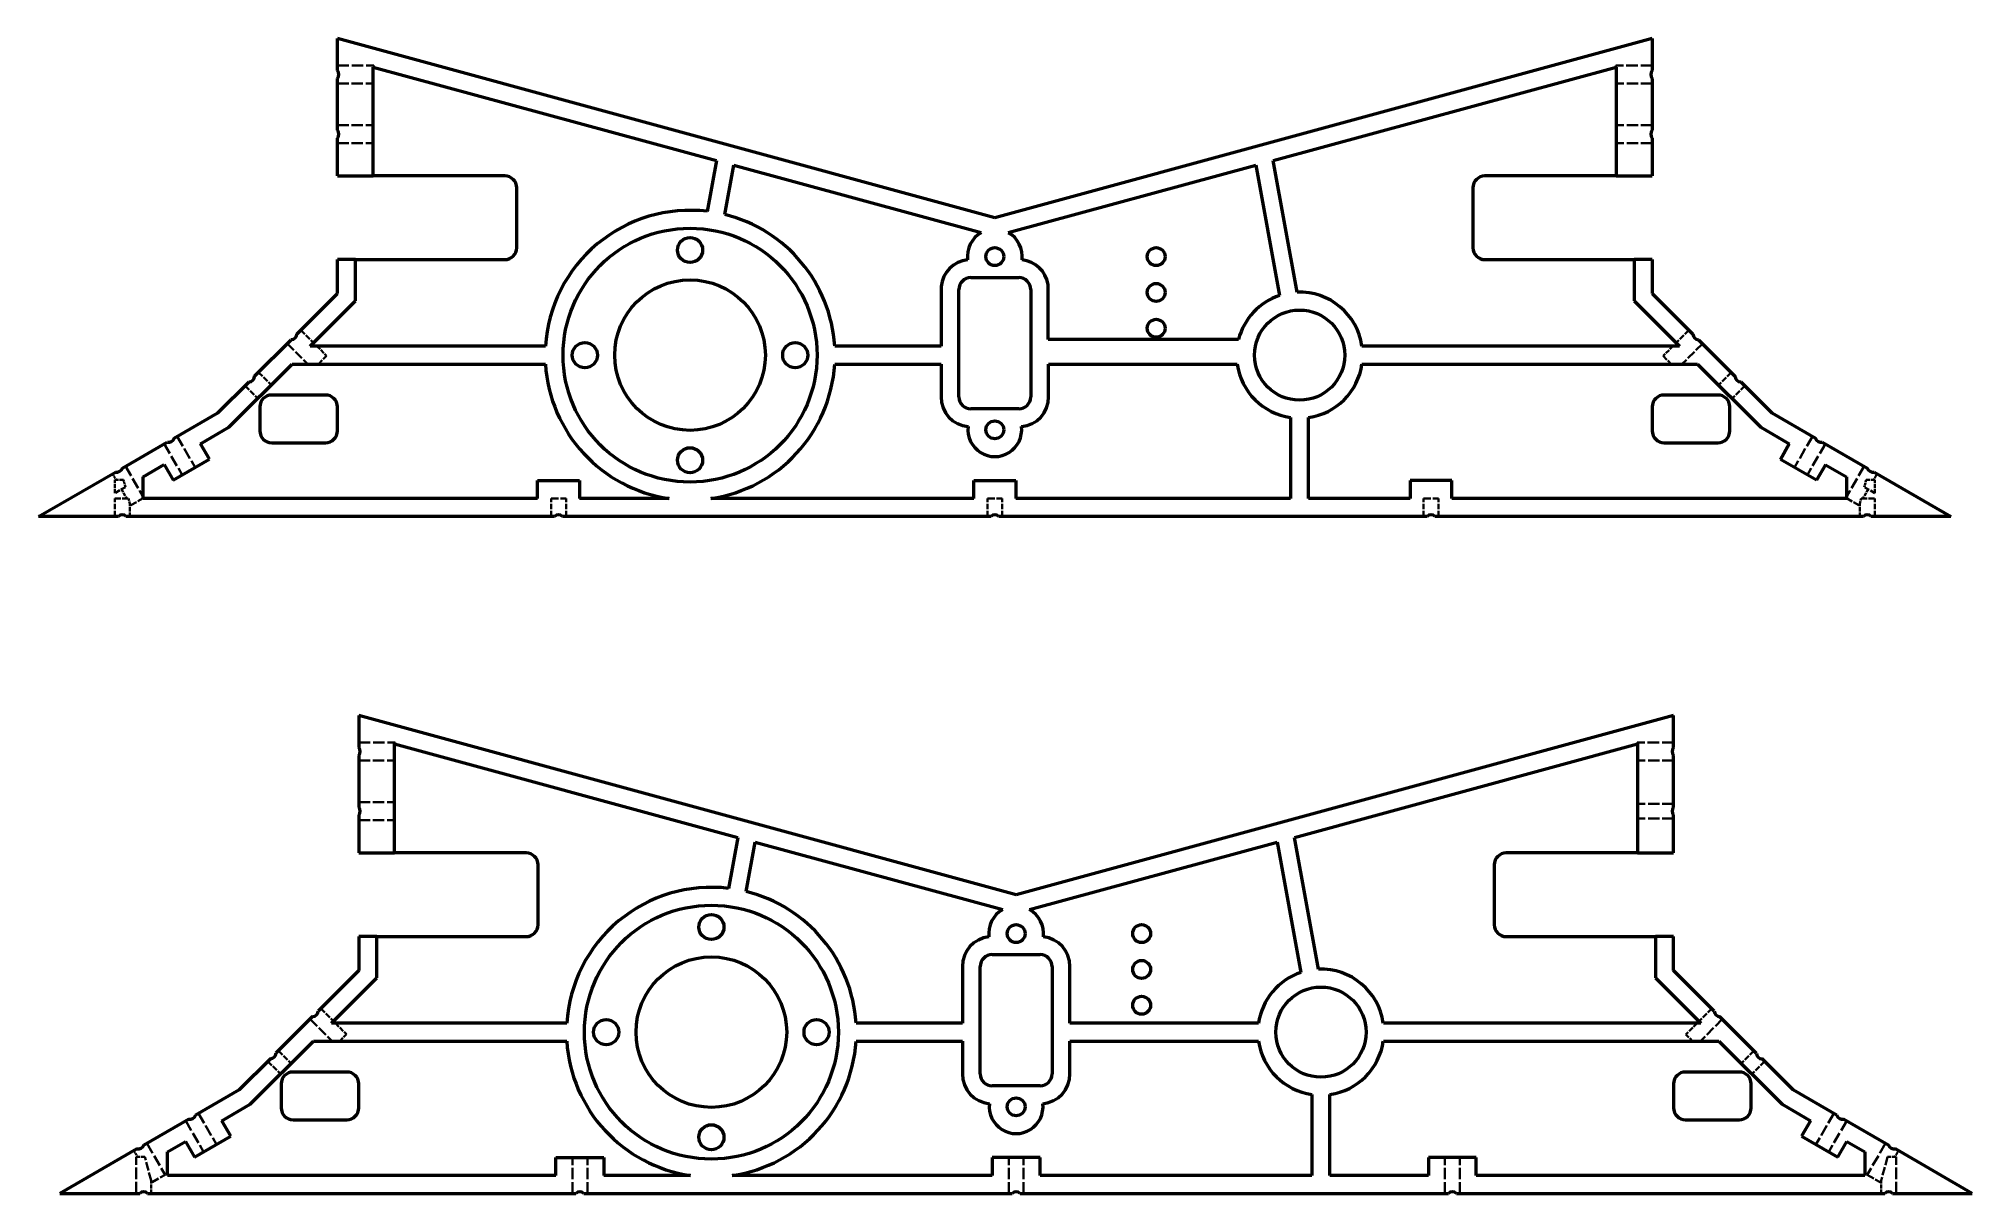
# Model space of a CAD drawing. Header units: millimetres. Extents: x 51 to 375, y 65 to 258.
import ezdxf

# ---------------------------------------------------------------- set-up
doc = ezdxf.new("R2010")
doc.units = ezdxf.units.MM
doc.linetypes.add('DASHED', pattern=[0.2068, 0.1655, -0.0413])
doc.layers.add('외형선(ISO)', color=7, linetype='Continuous', lineweight=50)
doc.layers.add('은선 (ISO)', color=7, linetype='DASHED', lineweight=35)

msp = doc.modelspace()

# ---------------------------------------------------------------- linework, layer by layer
at = {"layer": '외형선(ISO)'}
for p, q in [((101.36, 252.65), (101.36, 257.99)), ((211.36, 227.99), (101.36, 257.99)), ((321.36, 257.99), (211.36, 227.99)), ((321.36, 257.99), (321.36, 252.65)), ((107.36, 234.99), (107.36, 253.24)), ((107.36, 253.24), (164.76, 237.59)), ((257.96, 237.59), (315.36, 253.24)), ((315.36, 253.24), (315.36, 234.99)), ((101.36, 242.65), (101.36, 251.33)), ((321.36, 251.33), (321.36, 242.65)), ((101.36, 234.99), (101.36, 241.33)), ((321.36, 241.33), (321.36, 234.99)), ((164.76, 237.59), (163.22, 229.07)), ((166.17, 228.53), (167.67, 236.8)), ((167.67, 236.8), (209.1, 225.5)), ((213.62, 225.5), (255.05, 236.8)), ((255.05, 236.8), (259.02, 215)), ((261.97, 215.53), (257.96, 237.59)), ((101.36, 234.99), (107.36, 234.99)), ((129.36, 234.99), (107.36, 234.99)), ((131.36, 222.99), (131.36, 232.99)), ((291.36, 232.99), (291.36, 222.99)), ((315.36, 234.99), (293.36, 234.99)), ((315.36, 234.99), (321.36, 234.99)), ((101.36, 215.31), (101.36, 220.99)), ((104.36, 220.99), (101.36, 220.99)), ((104.36, 214.07), (104.36, 220.99)), ((104.36, 220.99), (129.36, 220.99)), ((293.36, 220.99), (318.36, 220.99)), ((318.36, 220.99), (318.36, 214.07)), ((321.36, 220.99), (318.36, 220.99)), ((321.36, 220.99), (321.36, 215.31)), ((207.36, 217.99), (215.36, 217.99)), ((220.29, 207.62), (220.29, 216.84)), ((94.57, 208.52), (101.36, 215.31)), ((96.78, 206.49), (104.36, 214.07)), ((202.39, 216.49), (202.39, 206.49)), ((205.36, 197.99), (205.36, 215.99)), ((217.36, 215.99), (217.36, 197.99)), ((318.36, 214.07), (325.94, 206.49)), ((321.36, 215.31), (328.17, 208.51)), ((87.5, 201.45), (93.64, 207.58)), ((252.15, 207.62), (220.29, 207.62)), ((329.1, 207.57), (335.24, 201.43)), ((136.16, 206.49), (96.78, 206.49)), ((202.39, 206.49), (184.57, 206.49)), ((325.94, 206.49), (272.8, 206.49)), ((83.2, 192.91), (93.78, 203.49)), ((93.78, 203.49), (136.16, 203.49)), ((184.57, 203.49), (202.36, 203.49)), ((202.36, 203.49), (202.36, 197.99)), ((220.36, 197.99), (220.36, 203.49)), ((220.36, 203.49), (251.92, 203.49)), ((272.8, 203.49), (328.94, 203.49)), ((328.94, 203.49), (339.52, 192.91)), ((81.36, 195.31), (86.57, 200.51)), ((99.36, 198.31), (90.36, 198.31)), ((332.36, 198.31), (323.36, 198.31)), ((336.17, 200.5), (341.36, 195.31)), ((74.04, 191.08), (81.36, 195.31)), ((88.36, 196.31), (88.36, 192.31)), ((101.36, 192.31), (101.36, 196.31)), ((215.36, 195.99), (207.36, 195.99)), ((260.86, 194.55), (260.86, 180.99)), ((263.86, 180.99), (263.86, 194.55)), ((321.36, 196.31), (321.36, 192.31)), ((334.36, 192.31), (334.36, 196.31)), ((341.36, 195.31), (348.68, 191.08)), ((78.43, 190.15), (83.2, 192.91)), ((339.52, 192.91), (344.31, 190.14)), ((65.38, 186.08), (72.89, 190.42)), ((79.93, 187.56), (78.43, 190.15)), ((90.36, 190.31), (99.36, 190.31)), ((323.36, 190.31), (332.36, 190.31)), ((342.81, 187.54), (344.31, 190.14)), ((349.83, 190.42), (357.34, 186.08)), ((51.36, 177.99), (64.23, 185.42)), ((68.86, 184.63), (72.37, 186.65)), ((68.86, 180.99), (68.86, 184.63)), ((72.37, 186.65), (73.87, 184.06)), ((73.87, 184.06), (79.93, 187.56)), ((348.88, 184.04), (342.81, 187.54)), ((350.38, 186.64), (348.88, 184.04)), ((350.38, 186.64), (353.86, 184.63)), ((353.86, 184.63), (353.86, 180.99)), ((358.49, 185.42), (371.36, 177.99)), ((134.86, 183.99), (141.86, 183.99)), ((134.86, 180.99), (134.86, 183.99)), ((141.86, 183.99), (141.86, 180.99)), ((207.86, 183.99), (214.86, 183.99)), ((207.86, 180.99), (207.86, 183.99)), ((214.86, 183.99), (214.86, 180.99)), ((287.86, 183.99), (280.86, 183.99)), ((280.86, 183.99), (280.86, 180.99)), ((287.86, 180.99), (287.86, 183.99)), ((64.7, 177.99), (51.36, 177.99)), ((137.7, 177.99), (66.02, 177.99)), ((134.86, 180.99), (68.86, 180.99)), ((210.7, 177.99), (139.02, 177.99)), ((156.89, 180.99), (141.86, 180.99)), ((207.86, 180.99), (163.83, 180.99)), ((283.7, 177.99), (212.02, 177.99)), ((260.86, 180.99), (214.86, 180.99)), ((280.86, 180.99), (263.86, 180.99)), ((356.7, 177.99), (285.02, 177.99)), ((353.86, 180.99), (287.86, 180.99)), ((371.36, 177.99), (358.02, 177.99)), ((104.93, 144.62), (104.93, 139.28)), ((214.93, 114.62), (104.93, 144.62)), ((324.93, 144.62), (214.93, 114.62)), ((324.93, 139.28), (324.93, 144.62)), ((110.93, 139.88), (168.34, 124.22)), ((110.93, 121.62), (110.93, 139.88)), ((261.53, 124.22), (318.93, 139.88)), ((318.93, 139.88), (318.93, 121.62)), ((104.93, 137.96), (104.93, 129.28)), ((324.93, 129.28), (324.93, 137.96)), ((104.93, 127.96), (104.93, 121.62)), ((324.93, 121.62), (324.93, 127.96)), ((168.34, 124.22), (166.79, 115.7)), ((169.74, 115.17), (171.24, 123.43)), ((171.24, 123.43), (212.68, 112.13)), ((217.18, 112.14), (258.62, 123.44)), ((258.62, 123.44), (262.59, 101.63)), ((265.54, 102.17), (261.53, 124.22)), ((104.93, 121.62), (110.93, 121.62)), ((132.93, 121.62), (110.93, 121.62)), ((318.93, 121.62), (296.93, 121.62)), ((318.93, 121.62), (324.93, 121.62)), ((134.93, 109.62), (134.93, 119.62)), ((294.93, 119.62), (294.93, 109.62)), ((104.93, 107.62), (104.93, 101.94)), ((107.93, 107.62), (104.93, 107.62)), ((107.93, 100.7), (107.93, 107.62)), ((107.93, 107.62), (132.93, 107.62)), ((296.93, 107.62), (321.93, 107.62)), ((321.93, 107.62), (321.93, 100.7)), ((324.93, 107.62), (321.93, 107.62)), ((324.93, 101.94), (324.93, 107.62)), ((210.93, 104.62), (218.93, 104.62)), ((104.93, 101.94), (98.14, 95.15)), ((100.36, 93.12), (107.93, 100.7)), ((205.93, 102.62), (205.93, 93.12)), ((208.93, 84.62), (208.93, 102.62)), ((220.93, 102.62), (220.93, 84.62)), ((223.93, 93.12), (223.93, 102.62)), ((321.93, 100.7), (329.51, 93.12)), ((331.74, 95.14), (324.93, 101.94)), ((97.21, 94.22), (91.07, 88.08)), ((338.81, 88.07), (332.67, 94.2)), ((139.73, 93.12), (100.36, 93.12)), ((205.93, 93.12), (188.14, 93.12)), ((255.49, 93.12), (223.93, 93.12)), ((329.51, 93.12), (276.38, 93.12)), ((86.78, 79.54), (97.36, 90.12)), ((97.36, 90.12), (139.73, 90.12)), ((188.14, 90.12), (205.93, 90.12)), ((205.93, 90.12), (205.93, 84.62)), ((223.94, 84.62), (223.94, 90.12)), ((223.94, 90.12), (255.49, 90.12)), ((276.38, 90.12), (332.51, 90.12)), ((332.51, 90.12), (343.09, 79.54)), ((90.14, 87.15), (84.93, 81.94)), ((102.93, 84.94), (93.93, 84.94)), ((335.93, 84.94), (326.93, 84.94)), ((344.93, 81.94), (339.75, 87.13)), ((84.93, 81.94), (77.61, 77.72)), ((91.93, 82.94), (91.93, 78.94)), ((104.93, 78.94), (104.93, 82.94)), ((218.93, 82.62), (210.93, 82.62)), ((264.43, 81.18), (264.43, 67.62)), ((267.43, 67.62), (267.43, 81.18)), ((324.93, 82.94), (324.93, 78.94)), ((337.93, 78.94), (337.93, 82.94)), ((352.26, 77.72), (344.93, 81.94)), ((82, 76.79), (86.78, 79.54)), ((343.09, 79.54), (347.87, 76.79)), ((76.47, 77.06), (68.95, 72.72)), ((83.5, 74.19), (82, 76.79)), ((93.93, 76.94), (102.93, 76.94)), ((326.93, 76.94), (335.93, 76.94)), ((347.87, 76.79), (346.37, 74.19)), ((360.92, 72.72), (353.4, 77.06)), ((67.81, 72.06), (54.93, 64.62)), ((72.93, 71.55), (75.94, 73.29)), ((72.93, 67.62), (72.93, 71.55)), ((75.94, 73.29), (77.44, 70.69)), ((77.44, 70.69), (83.5, 74.19)), ((346.37, 74.19), (352.43, 70.69)), ((352.43, 70.69), (353.93, 73.29)), ((353.93, 73.29), (356.93, 71.55)), ((356.93, 71.55), (356.93, 67.62)), ((374.93, 64.62), (362.06, 72.06)), ((137.93, 70.62), (145.93, 70.62)), ((137.93, 67.62), (137.93, 70.62)), ((145.93, 70.62), (145.93, 67.62)), ((218.93, 70.62), (210.93, 70.62)), ((210.93, 70.62), (210.93, 67.62)), ((218.93, 67.62), (218.93, 70.62)), ((291.93, 70.62), (283.93, 70.62)), ((283.93, 70.62), (283.93, 67.62)), ((291.93, 67.62), (291.93, 70.62)), ((137.93, 67.62), (72.93, 67.62)), ((160.46, 67.62), (145.93, 67.62)), ((210.93, 67.62), (167.41, 67.62)), ((264.43, 67.62), (218.93, 67.62)), ((283.93, 67.62), (267.43, 67.62)), ((356.93, 67.62), (291.93, 67.62)), ((54.93, 64.62), (68.27, 64.62)), ((69.6, 64.62), (141.27, 64.62)), ((142.6, 64.62), (214.27, 64.62)), ((215.6, 64.62), (287.27, 64.62)), ((288.6, 64.62), (360.27, 64.62)), ((361.6, 64.62), (374.93, 64.62))]:
    msp.add_line(p, q, dxfattribs=at)
for centre, radius in [((160.36, 204.99), 21.25), ((160.36, 222.59), 2.1), ((211.36, 221.49), 1.5), ((238.36, 221.49), 1.5), ((160.36, 204.99), 12.6), ((238.36, 215.49), 1.5), ((238.36, 209.49), 1.5), ((262.36, 204.99), 7.55), ((142.76, 204.99), 2.1), ((177.96, 204.99), 2.1), ((211.36, 192.49), 1.5), ((160.36, 187.39), 2.1), ((163.93, 91.62), 21.25), ((163.93, 109.22), 2.1), ((214.93, 108.12), 1.5), ((235.93, 108.12), 1.5), ((163.93, 91.62), 12.6), ((235.93, 102.12), 1.5), ((235.93, 96.12), 1.5), ((265.93, 91.62), 7.55), ((146.33, 91.62), 2.1), ((181.53, 91.62), 2.1), ((214.93, 79.12), 1.5), ((163.93, 74.02), 2.1)]:
    msp.add_circle(centre, radius, dxfattribs=at)
for centre, radius, start, end in [((100.61, 251.99), 1, 318.5904, 41.4096), ((322.11, 251.99), 1, 138.5904, 221.4096), ((100.61, 241.99), 1, 318.5904, 41.4096), ((322.11, 241.99), 1, 138.5904, 221.4096), ((129.36, 232.99), 2, 0, 90), ((293.36, 232.99), 2, 90, 180), ((160.36, 204.99), 24.25, 83.2415, 176.4537), ((160.36, 204.99), 24.25, 3.5463, 76.1488), ((211.36, 221.49), 4.6, 119.4221, 186.6474), ((211.36, 221.49), 4.6, 353.3526, 60.5779), ((129.36, 222.99), 2, 270, 0), ((207.36, 215.99), 5, 96.5353, 174.2705), ((215.36, 215.99), 5, 9.8047, 83.4647), ((293.36, 222.99), 2, 180, 270), ((207.36, 215.99), 2, 90, 180), ((215.36, 215.99), 2, 0, 90), ((262.36, 204.99), 10.55, 108.4789, 165.535), ((262.36, 204.99), 10.55, 8.174, 92.1308), ((93.57, 208.58), 1, 273.5904, 356.4096), ((329.16, 208.57), 1, 183.5904, 266.4096), ((86.5, 201.51), 1, 273.5904, 356.4096), ((160.36, 204.99), 24.25, 183.5463, 261.7657), ((160.36, 204.99), 24.25, 278.2343, 356.4537), ((262.36, 204.99), 10.55, 188.174, 261.826), ((262.36, 204.99), 10.55, 278.174, 351.826), ((336.24, 201.5), 1, 183.5904, 266.4096), ((90.36, 196.31), 2, 90, 180), ((99.36, 196.31), 2, 0, 90), ((207.36, 197.99), 5, 180, 264.6107), ((207.36, 197.99), 2, 180, 270), ((215.36, 197.99), 2, 270, 0), ((215.36, 197.99), 5, 275.3893, 0), ((323.36, 196.31), 2, 90, 180), ((332.36, 196.31), 2, 0, 90), ((73.09, 191.4), 1, 258.5904, 341.4096), ((90.36, 192.31), 2, 180, 270), ((99.36, 192.31), 2, 270, 0), ((211.36, 192.49), 4.5, 173.3374, 6.6626), ((323.36, 192.31), 2, 180, 270), ((332.36, 192.31), 2, 270, 0), ((349.63, 191.4), 1, 198.5904, 281.4096), ((64.43, 186.4), 1, 258.5904, 341.4096), ((358.29, 186.4), 1, 198.5904, 281.4096), ((65.36, 177.24), 1, 48.5904, 131.4096), ((138.36, 177.24), 1, 48.5904, 131.4096), ((211.36, 177.24), 1, 48.5904, 131.4096), ((284.36, 177.24), 1, 48.5904, 131.4096), ((357.36, 177.24), 1, 48.5904, 131.4096), ((104.18, 138.62), 1, 318.5904, 41.4096), ((325.68, 138.62), 1, 138.5904, 221.4096), ((104.18, 128.62), 1, 318.5904, 41.4096), ((325.68, 128.62), 1, 138.5904, 221.4096), ((132.93, 119.62), 2, 0, 90), ((296.93, 119.62), 2, 90, 180), ((163.93, 91.62), 24.25, 83.2415, 176.4537), ((163.93, 91.62), 24.25, 3.5463, 76.1488), ((214.93, 108.12), 4.6, 119.4221, 186.6474), ((214.93, 108.12), 4.6, 353.3526, 60.8385), ((132.93, 109.62), 2, 270, 0), ((210.93, 102.62), 5, 96.5353, 180), ((218.93, 102.62), 5, 0, 83.4647), ((296.93, 109.62), 2, 180, 270), ((210.93, 102.62), 2, 90, 180), ((218.93, 102.62), 2, 0, 90), ((265.93, 91.62), 10.55, 108.4789, 171.826), ((265.93, 91.62), 10.55, 8.174, 92.1308), ((97.15, 95.22), 1, 273.5904, 356.4096), ((332.74, 95.2), 1, 183.5904, 266.4096), ((90.08, 88.15), 1, 273.5904, 356.4096), ((163.93, 91.62), 24.25, 183.5463, 261.7657), ((163.93, 91.62), 24.25, 278.2343, 356.4537), ((265.93, 91.62), 10.55, 188.174, 261.826), ((265.93, 91.62), 10.55, 278.174, 351.826), ((339.81, 88.13), 1, 183.5904, 266.4096), ((93.93, 82.94), 2, 90, 180), ((102.93, 82.94), 2, 0, 90), ((210.93, 84.62), 5, 180, 264.6104), ((210.93, 84.62), 2, 180, 270), ((218.93, 84.62), 2, 270, 0), ((218.93, 84.62), 5, 275.3896, 0), ((326.93, 82.94), 2, 90, 180), ((335.93, 82.94), 2, 0, 90), ((76.66, 78.04), 1, 258.5904, 341.4096), ((93.93, 78.94), 2, 180, 270), ((102.93, 78.94), 2, 270, 0), ((214.93, 79.12), 4.5, 173.3526, 6.6474), ((326.93, 78.94), 2, 180, 270), ((335.93, 78.94), 2, 270, 0), ((353.2, 78.04), 1, 198.5904, 281.4096), ((68, 73.04), 1, 258.5904, 341.4096), ((361.86, 73.04), 1, 198.5904, 281.4096), ((68.93, 63.87), 1, 48.5904, 131.4096), ((141.93, 63.87), 1, 48.5904, 131.4096), ((214.93, 63.87), 1, 48.5904, 131.4096), ((287.93, 63.87), 1, 48.5904, 131.4096), ((360.93, 63.87), 1, 48.5904, 131.4096)]:
    msp.add_arc(centre, radius, start, end, dxfattribs=at)
at = {"layer": '은선 (ISO)', "ltscale": 11.612931}
for p, q in [((101.36, 253.49), (107.46, 253.49)), ((321.36, 253.49), (315.26, 253.49)), ((104.93, 140.12), (111.03, 140.12)), ((324.93, 140.12), (318.83, 140.12)), ((69.46, 73.01), (72.51, 67.73)), ((360.41, 73.01), (357.36, 67.73)), ((67.68, 64.62), (67.68, 70.72)), ((362.18, 64.62), (362.18, 70.72))]:
    msp.add_line(p, q, dxfattribs=at)
at = {"layer": '은선 (ISO)', "ltscale": 1.750734}
for p, q in [((107.46, 253.22), (107.46, 253.49)), ((315.26, 253.49), (315.26, 253.22)), ((111.03, 139.85), (111.03, 140.12)), ((318.83, 140.12), (318.83, 139.85))]:
    msp.add_line(p, q, dxfattribs=at)
at = {"layer": '은선 (ISO)', "ltscale": 11.422553}
for p, q in [((101.36, 250.49), (107.36, 250.49)), ((321.36, 250.49), (315.36, 250.49)), ((101.36, 243.49), (107.36, 243.49)), ((321.36, 243.49), (315.36, 243.49)), ((101.36, 240.49), (107.36, 240.49)), ((321.36, 240.49), (315.36, 240.49)), ((74.55, 191.38), (77.55, 186.18)), ((348.17, 191.38), (345.17, 186.18)), ((72.38, 190.13), (75.38, 184.93)), ((350.34, 190.13), (347.34, 184.93)), ((104.93, 137.12), (110.93, 137.12)), ((324.93, 137.12), (318.93, 137.12)), ((104.93, 130.12), (110.93, 130.12)), ((324.93, 129.87), (318.93, 129.87)), ((104.93, 127.12), (110.93, 127.12)), ((324.93, 127.37), (318.93, 127.37)), ((78.12, 78.01), (81.12, 72.81)), ((351.75, 78.01), (348.75, 72.81)), ((75.96, 76.76), (78.96, 71.56)), ((353.91, 76.76), (350.91, 71.56)), ((140.68, 64.62), (140.68, 70.62)), ((143.18, 64.62), (143.18, 70.62)), ((213.68, 64.62), (213.68, 70.62)), ((216.18, 64.62), (216.18, 70.62)), ((286.68, 64.62), (286.68, 70.62)), ((289.18, 64.62), (289.18, 70.62))]:
    msp.add_line(p, q, dxfattribs=at)
at = {"layer": '은선 (ISO)', "ltscale": 5.711227}
for p, q in [((95.24, 209.18), (97.36, 207.06)), ((327.5, 209.17), (325.38, 207.05)), ((88.16, 202.11), (90.29, 199.99)), ((334.57, 202.1), (332.45, 199.98)), ((85.9, 199.85), (88.02, 197.73)), ((336.84, 199.84), (334.72, 197.71)), ((64.11, 177.99), (64.11, 180.99)), ((137.11, 177.99), (137.11, 180.99)), ((139.61, 177.99), (139.61, 180.99)), ((210.11, 177.99), (210.11, 180.99)), ((212.61, 177.99), (212.61, 180.99)), ((283.11, 177.99), (283.11, 180.99)), ((285.61, 177.99), (285.61, 180.99)), ((358.61, 177.99), (358.61, 180.99)), ((98.56, 95.57), (100.68, 93.45)), ((331.32, 95.56), (329.2, 93.43)), ((91.49, 88.5), (93.61, 86.38)), ((338.39, 88.48), (336.27, 86.36)), ((89.72, 86.73), (91.84, 84.61)), ((340.16, 86.72), (338.04, 84.6))]:
    msp.add_line(p, q, dxfattribs=at)
at = {"layer": '은선 (ISO)', "ltscale": 9.238265}
msp.add_line((92.97, 206.92), (96.4, 203.49), dxfattribs=at)
at = {"layer": '은선 (ISO)', "ltscale": 4.359519}
msp.add_line((97.93, 206.49), (99.55, 204.87), dxfattribs=at)
at = {"layer": '은선 (ISO)', "ltscale": 5.461544}
msp.add_line((98.17, 203.49), (99.55, 204.87), dxfattribs=at)
at = {"layer": '은선 (ISO)', "ltscale": 4.397982}
msp.add_line((324.82, 206.49), (323.19, 204.86), dxfattribs=at)
at = {"layer": '은선 (ISO)', "ltscale": 5.422168}
msp.add_line((323.19, 204.86), (324.56, 203.49), dxfattribs=at)
at = {"layer": '은선 (ISO)', "ltscale": 9.199803}
msp.add_line((329.77, 206.91), (326.35, 203.49), dxfattribs=at)
at = {"layer": '은선 (ISO)', "ltscale": 2.280345}
for p, q in [((63.72, 185.13), (64.32, 184.09)), ((359, 185.13), (358.4, 184.09)), ((67.3, 71.76), (67.9, 70.72)), ((362.57, 71.76), (361.97, 70.72))]:
    msp.add_line(p, q, dxfattribs=at)
at = {"layer": '은선 (ISO)', "ltscale": 11.321514}
for p, q in [((65.89, 186.38), (68.86, 181.23)), ((356.83, 186.38), (353.86, 181.23))]:
    msp.add_line(p, q, dxfattribs=at)
at = {"layer": '은선 (ISO)', "ltscale": 4.096789}
for p, q in [((65.55, 184.09), (64.11, 184.09)), ((358.61, 184.09), (357.17, 184.09)), ((69.12, 70.72), (67.68, 70.72)), ((362.18, 70.72), (360.75, 70.72))]:
    msp.add_line(p, q, dxfattribs=at)
at = {"layer": '은선 (ISO)', "ltscale": 4.1937}
for p, q in [((64.11, 181.89), (64.11, 184.09)), ((358.61, 181.89), (358.61, 184.09))]:
    msp.add_line(p, q, dxfattribs=at)
at = {"layer": '은선 (ISO)', "ltscale": 5.170204}
for p, q in [((65.87, 182.9), (64.11, 181.89)), ((358.61, 181.89), (356.86, 182.9))]:
    msp.add_line(p, q, dxfattribs=at)
at = {"layer": '은선 (ISO)', "ltscale": 3.383719}
for p, q in [((65.22, 182.53), (66.11, 180.99)), ((357.5, 182.53), (356.61, 180.99))]:
    msp.add_line(p, q, dxfattribs=at)
at = {"layer": '은선 (ISO)', "ltscale": 2.350299}
for p, q in [((65.87, 182.9), (65.55, 184.09)), ((357.17, 184.09), (356.86, 182.9))]:
    msp.add_line(p, q, dxfattribs=at)
at = {"layer": '은선 (ISO)', "ltscale": 6.004082}
for p, q in [((64.11, 180.99), (66.38, 180.99)), ((356.34, 180.99), (358.61, 180.99))]:
    msp.add_line(p, q, dxfattribs=at)
at = {"layer": '은선 (ISO)', "ltscale": 2.306962}
for p, q in [((66.61, 180.12), (66.38, 180.99)), ((356.34, 180.99), (356.11, 180.12))]:
    msp.add_line(p, q, dxfattribs=at)
at = {"layer": '은선 (ISO)', "ltscale": 0.617829}
for p, q in [((66.61, 180.12), (66.77, 179.84)), ((356.11, 180.12), (355.95, 179.84)), ((70.18, 66.76), (70.35, 66.48)), ((359.68, 66.76), (359.52, 66.48))]:
    msp.add_line(p, q, dxfattribs=at)
at = {"layer": '은선 (ISO)', "ltscale": 4.065817}
for p, q in [((66.61, 177.99), (66.61, 180.12)), ((356.11, 177.99), (356.11, 180.12)), ((70.18, 64.62), (70.18, 66.76)), ((359.68, 64.62), (359.68, 66.76))]:
    msp.add_line(p, q, dxfattribs=at)
at = {"layer": '은선 (ISO)', "ltscale": 6.575791}
for p, q in [((66.77, 179.84), (68.86, 181.05)), ((353.86, 181.05), (355.95, 179.84))]:
    msp.add_line(p, q, dxfattribs=at)
at = {"layer": '은선 (ISO)', "ltscale": 7.476009}
for p, q in [((137.11, 180.99), (139.61, 180.99)), ((210.11, 180.99), (212.61, 180.99)), ((283.11, 180.99), (285.61, 180.99)), ((70.35, 66.48), (72.51, 67.73)), ((357.36, 67.73), (359.52, 66.48))]:
    msp.add_line(p, q, dxfattribs=at)
at = {"layer": '은선 (ISO)', "ltscale": 9.904587}
msp.add_line((96.79, 93.8), (100.47, 90.12), dxfattribs=at)
at = {"layer": '은선 (ISO)', "ltscale": 5.025841}
msp.add_line((101.01, 93.12), (102.87, 91.26), dxfattribs=at)
at = {"layer": '은선 (ISO)', "ltscale": 4.418571}
msp.add_line((101.74, 90.12), (102.87, 91.26), dxfattribs=at)
at = {"layer": '은선 (ISO)', "ltscale": 5.064303}
msp.add_line((328.89, 93.12), (327.01, 91.24), dxfattribs=at)
at = {"layer": '은선 (ISO)', "ltscale": 4.378577}
msp.add_line((327.01, 91.24), (328.13, 90.12), dxfattribs=at)
at = {"layer": '은선 (ISO)', "ltscale": 9.866125}
msp.add_line((333.09, 93.79), (329.43, 90.12), dxfattribs=at)
at = {"layer": '은선 (ISO)', "ltscale": 8.515404}
for p, q in [((70.18, 66.76), (69.12, 70.72)), ((360.75, 70.72), (359.68, 66.76))]:
    msp.add_line(p, q, dxfattribs=at)

doc.saveas('drawing.dxf')
